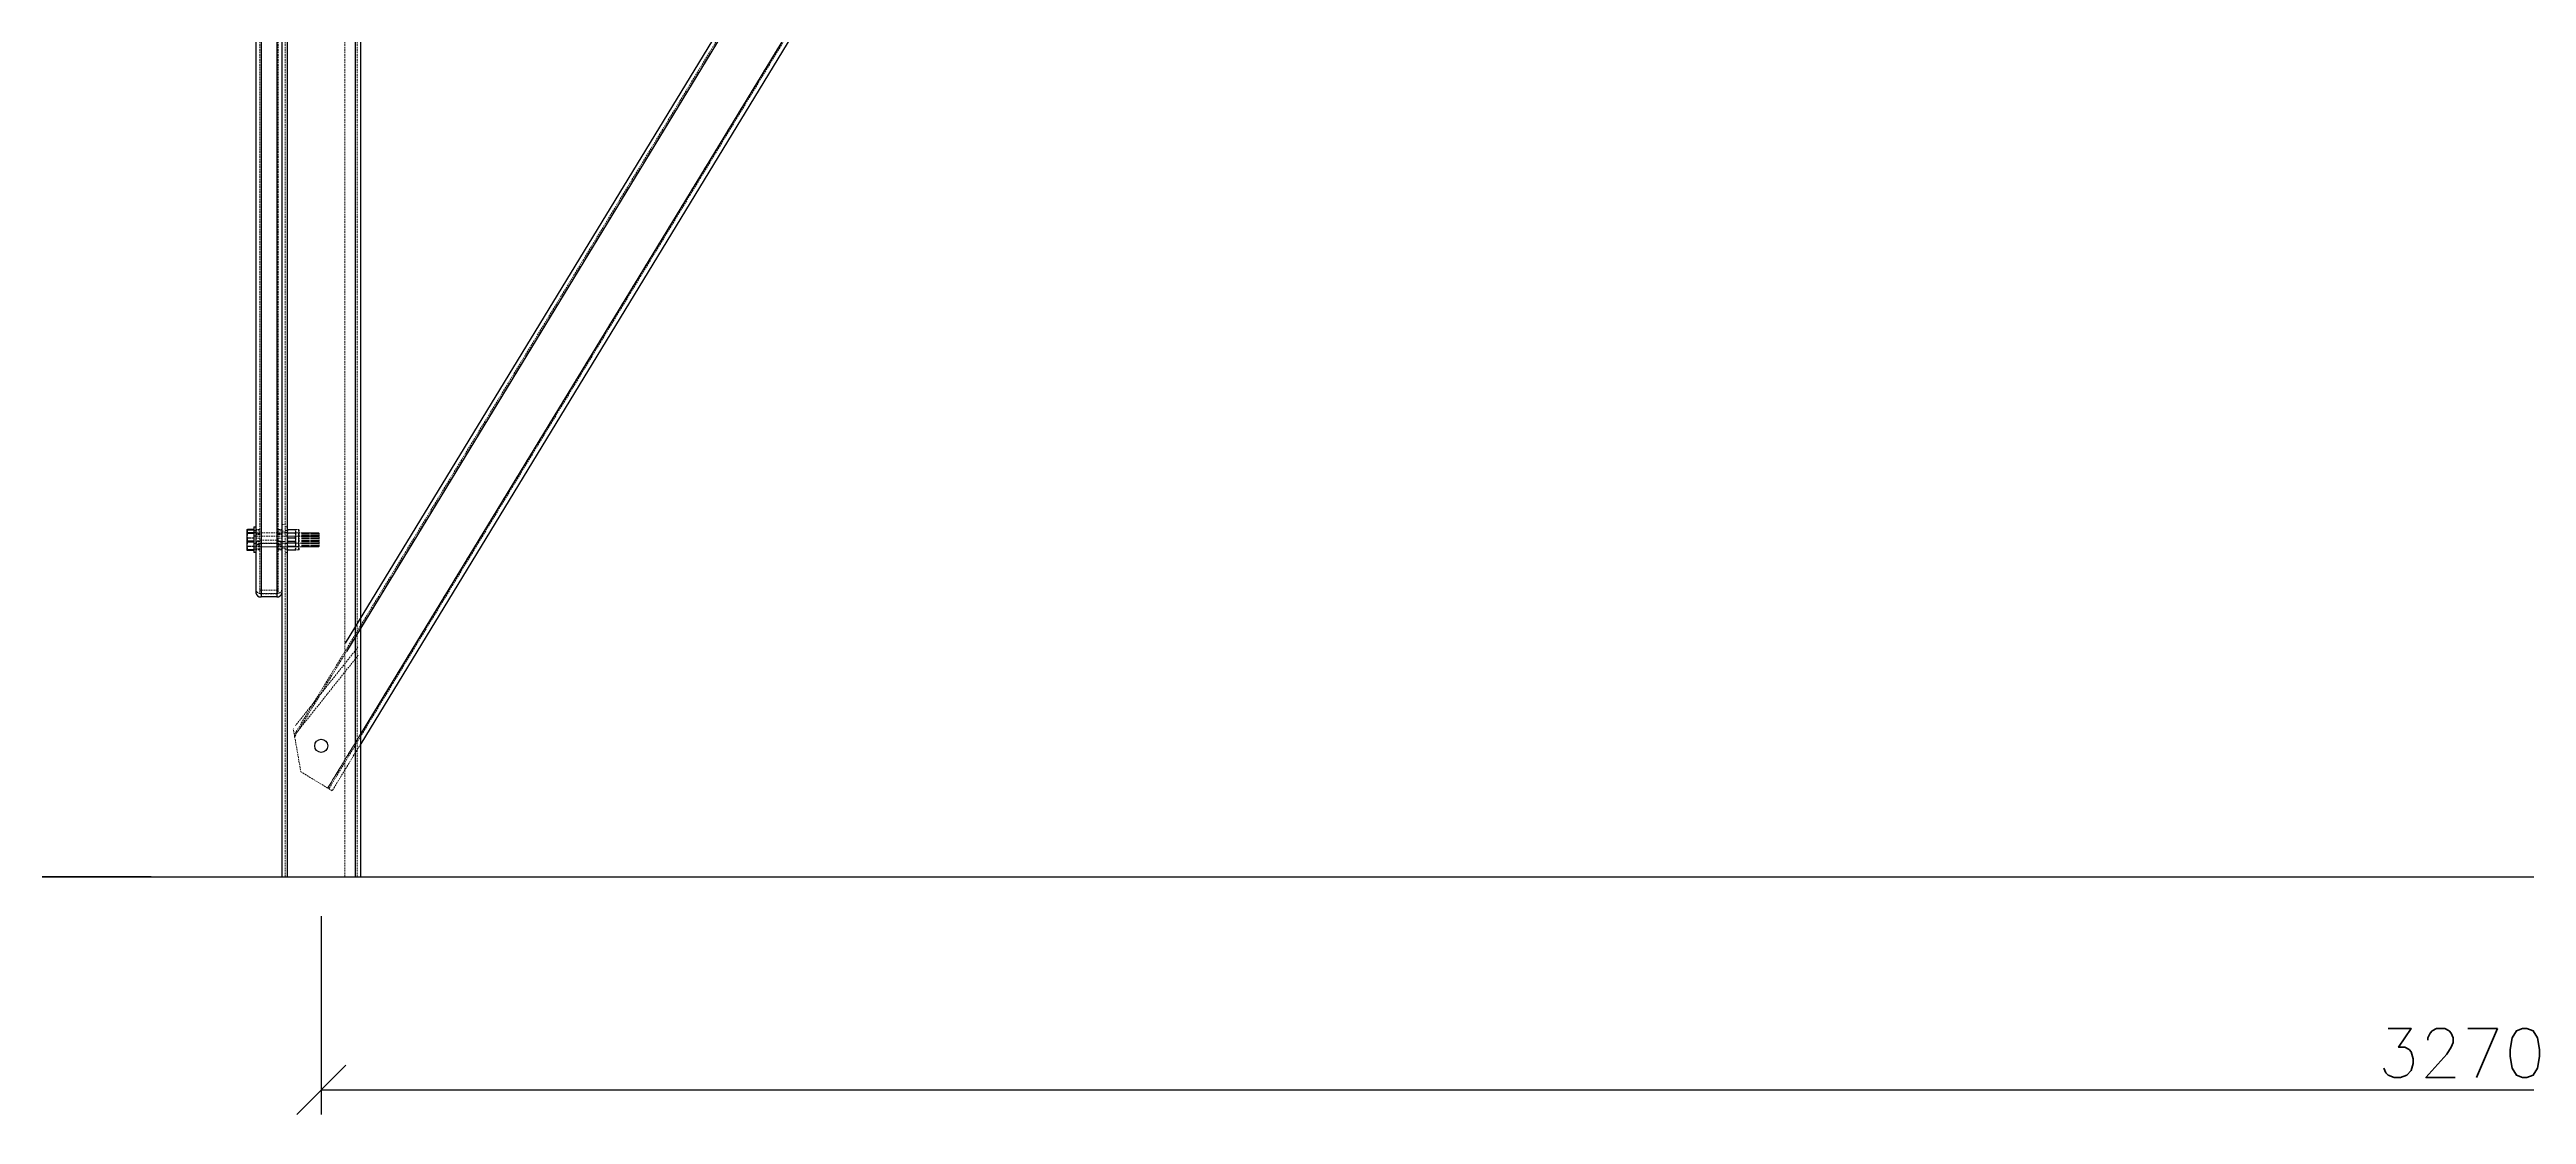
# Model space of a CAD drawing. Header units: millimetres. Extents: x -116399 to 112199, y -90759 to -31335.
# Drawn here: x 95343 to 97235, y -49054 to -48241 of the extents above; entities that cross this region are included whole.
import ezdxf

# ---------------------------------------------------------------- set-up
doc = ezdxf.new("R2010")
doc.units = ezdxf.units.MM
doc.linetypes.add('HIDDEN', pattern=[1.905, 1.27, -0.635])
doc.styles.add('Annotative', font='simplex.shx', dxfattribs={"height": 2.5})
doc.dimstyles.new('Annotative', dxfattribs={"dimscale": 0, "dimtxt": 2.5, "dimasz": 2.5, "dimexe": 1.25, "dimexo": 2, "dimtad": 1, "dimtxsty": 'Annotative', "dimblk": 'OBLIQUE', "dimcen": 2.5, "dimazin": 3, "dimtfac": 1, "dimtmove": 0, "dimatfit": 3, "dimfxl": 1})

# ---------------------------------------------------------------- blocks, each defined once
blk = doc.blocks.new('_Oblique')
at = {"color": 0, "linetype": 'ByBlock', "lineweight": -2}
blk.add_line((-0.5, -0.5), (0.5, 0.5), dxfattribs=at)
blk = doc.blocks.new('*D414')
at = {"color": 8, "lineweight": -2}
for p, q in [((95420.1, -46657.9), (94907.7, -46657.9)), ((94970.2, -48872.9), (94970.2, -46657.9)), ((95420.1, -48872.9), (94907.7, -48872.9))]:
    blk.add_line(p, q, dxfattribs=at)
at = {"layer": 'Defpoints', "color": 0}
for p in [(94970.2, -46657.9), (95520.1, -46657.9), (95520.1, -48872.9)]:
    blk.add_point(p, dxfattribs=at)
at = {"color": 8, "lineweight": -2, "xscale": 125, "yscale": 125, "zscale": 125}
for p, rotation in [((94970.2, -46657.9), 90), ((94970.2, -48872.9), 270)]:
    blk.add_blockref('_Oblique', p, dxfattribs=dict(at, rotation=rotation))
at = {"insert": (94876.5, -47765.4), "char_height": 125, "attachment_point": 5, "rotation": 90, "style": 'Annotative'}
blk.add_mtext('2215', dxfattribs=at)
blk = doc.blocks.new('*D429')
at = {"color": 8, "lineweight": -2}
for p, q in [((95550.1, -48902.9), (95550.1, -49054.4)), ((98820.1, -48902.9), (98820.1, -49054.4)), ((95550.1, -49035.6), (98820.1, -49035.6))]:
    blk.add_line(p, q, dxfattribs=at)
at = {"layer": 'Defpoints', "color": 0}
for p in [(95550.1, -48872.9), (98820.1, -48872.9), (98820.1, -49035.6)]:
    blk.add_point(p, dxfattribs=at)
at = {"color": 8, "lineweight": -2, "xscale": 37.5, "yscale": 37.5, "zscale": 37.5, "rotation": 180}
blk.add_blockref('_Oblique', (95550.1, -49035.6), dxfattribs=at)
at = {"color": 8, "lineweight": -2, "xscale": 37.5, "yscale": 37.5, "zscale": 37.5}
blk.add_blockref('_Oblique', (98820.1, -49035.6), dxfattribs=at)
at = {"insert": (97185.1, -49007.5), "char_height": 37.5, "attachment_point": 5, "style": 'Annotative'}
blk.add_mtext('3270', dxfattribs=at)

msp = doc.modelspace()

# ---------------------------------------------------------------- linework, layer by layer
at = {"color": 7, "linetype": 'HIDDEN', "lineweight": 18}
for p, q in [((95522.583, -46657.919), (95522.583, -48872.919)), ((95524.083, -46657.919), (95524.083, -48872.919)), ((95524.083, -46657.919), (95524.083, -48872.919)), ((95524.083, -46657.919), (95524.083, -48872.919)), ((95568.083, -46657.919), (95568.083, -48872.919)), ((95576.083, -46657.919), (95576.083, -48872.919)), ((95576.083, -46657.919), (95576.083, -48872.919)), ((95576.083, -46657.919), (95576.083, -48872.919)), ((95576.083, -46657.919), (95576.083, -48872.919)), ((95576.083, -46657.919), (95576.083, -48872.919)), ((95576.083, -46657.919), (95576.083, -48872.919)), ((95576.083, -46657.919), (95576.083, -48872.919)), ((95577.583, -46657.919), (95577.583, -48872.919)), ((95504.083, -46766.988), (95504.083, -48618.493)), ((95504.083, -46767.003), (95504.083, -48615.806)), ((95504.083, -46769.452), (95504.083, -48618.255)), ((95516.083, -46766.988), (95516.083, -48618.493)), ((95516.083, -46767.003), (95516.083, -48615.806)), ((95516.083, -46769.452), (95516.083, -48618.255)), ((95503.083, -46804.507), (95503.083, -48656.011)), ((95504.083, -46805.322), (95504.083, -48656.827)), ((95504.083, -46805.322), (95504.083, -48620.94)), ((95504.083, -46805.365), (95504.083, -48654.168)), ((95504.083, -46807.814), (95504.083, -48656.617)), ((95516.083, -46805.322), (95516.083, -48656.827)), ((95516.083, -46805.322), (95516.083, -48620.94)), ((95516.083, -46805.365), (95516.083, -48654.168)), ((95516.083, -46807.814), (95516.083, -48656.617)), ((95517.083, -46804.507), (95517.083, -48656.011)), ((96573.686, -47049.247), (95529.519, -48764.391)), ((96574.665, -47049.561), (95529.782, -48765.881)), ((96574.665, -47049.561), (95529.782, -48765.881)), ((96574.665, -47049.561), (95529.782, -48765.881)), ((96615.802, -47062.758), (95555.02, -48805.193)), ((96615.802, -47062.758), (95555.02, -48805.193)), ((96615.802, -47062.758), (95555.02, -48805.193)), ((96616.782, -47063.072), (95555.874, -48805.713)), ((95520.083, -48603.919), (95522.583, -48603.919)), ((95522.583, -48605.757), (95524.183, -48605.757)), ((95524.183, -48605.757), (95524.183, -48608.397)), ((95493.683, -48607.761), (95493.183, -48607.758)), ((95493.183, -48610.436), (95493.683, -48607.948)), ((95493.683, -48610.4), (95493.183, -48610.397)), ((95493.183, -48613.076), (95493.683, -48610.588)), ((95493.183, -48611.577), (95493.683, -48614.062)), ((95493.683, -48614.078), (95493.183, -48611.59)), ((95493.683, -48616.718), (95493.183, -48614.229)), ((95493.683, -48614.436), (95493.183, -48616.925)), ((95493.183, -48616.937), (95493.683, -48614.452)), ((95493.183, -48619.577), (95493.683, -48617.091)), ((95493.183, -48618.078), (95493.683, -48620.566)), ((95493.683, -48620.574), (95493.183, -48618.089)), ((95493.683, -48623.214), (95493.183, -48620.729)), ((95493.683, -48620.753), (95493.183, -48620.756)), ((95493.183, -48620.758), (95493.683, -48620.761)), ((95493.683, -48607.761), (95498.483, -48607.761)), ((95498.483, -48607.948), (95493.683, -48607.948)), ((95493.683, -48610.4), (95498.483, -48610.4)), ((95498.483, -48610.588), (95493.683, -48610.588)), ((95493.683, -48614.436), (95493.683, -48614.062)), ((95498.483, -48614.062), (95493.683, -48614.062)), ((95493.683, -48614.078), (95498.483, -48614.078)), ((95493.683, -48614.436), (95498.483, -48614.436)), ((95498.483, -48614.452), (95493.683, -48614.452)), ((95493.683, -48616.718), (95498.483, -48616.718)), ((95498.483, -48617.091), (95493.683, -48617.091)), ((95498.483, -48620.566), (95493.683, -48620.566)), ((95493.683, -48620.753), (95493.683, -48620.566)), ((95493.683, -48620.574), (95498.483, -48620.574)), ((95493.683, -48620.753), (95498.483, -48620.753)), ((95498.483, -48620.761), (95493.683, -48620.761)), ((95493.683, -48623.214), (95498.483, -48623.214)), ((95498.483, -48610.057), (95500.083, -48610.057)), ((95498.483, -48610.257), (95535.283, -48610.257)), ((95498.483, -48612.697), (95500.083, -48612.697)), ((95498.483, -48612.897), (95535.283, -48612.897)), ((95535.283, -48618.257), (95498.483, -48618.257)), ((95500.083, -48618.457), (95498.483, -48618.457)), ((95535.283, -48620.897), (95498.483, -48620.897)), ((95500.083, -48621.097), (95498.483, -48621.097)), ((95500.083, -48622.757), (95498.483, -48622.757)), ((95500.083, -48607.813), (95503.083, -48607.813)), ((95503.083, -48608.732), (95500.083, -48608.732)), ((95500.083, -48610.45), (95503.083, -48610.45)), ((95500.083, -48611.372), (95503.083, -48611.372)), ((95500.083, -48611.62), (95503.083, -48611.62)), ((95500.083, -48614.265), (95503.083, -48614.265)), ((95500.083, -48616.894), (95503.083, -48616.894)), ((95503.083, -48619.528), (95500.083, -48619.528)), ((95500.083, -48619.783), (95503.083, -48619.783)), ((95503.083, -48620.701), (95500.083, -48620.701)), ((95500.083, -48622.421), (95503.083, -48622.421)), ((95503.083, -48623.343), (95500.083, -48623.343)), ((95516.083, -48615.806), (95504.083, -48615.806)), ((95516.083, -48618.255), (95504.083, -48618.255)), ((95504.083, -48618.493), (95516.083, -48618.493)), ((95504.083, -48620.94), (95516.083, -48620.94)), ((95517.083, -48607.813), (95520.083, -48607.813)), ((95520.083, -48608.732), (95517.083, -48608.732)), ((95517.083, -48610.45), (95520.083, -48610.45)), ((95517.083, -48611.372), (95520.083, -48611.372)), ((95517.083, -48611.62), (95520.083, -48611.62)), ((95517.083, -48614.265), (95520.083, -48614.265)), ((95517.083, -48616.894), (95520.083, -48616.894)), ((95520.083, -48619.528), (95517.083, -48619.528)), ((95517.083, -48619.783), (95520.083, -48619.783)), ((95520.083, -48620.701), (95517.083, -48620.701)), ((95517.083, -48622.421), (95520.083, -48622.421)), ((95520.083, -48623.343), (95517.083, -48623.343)), ((95520.083, -48608.919), (95522.583, -48608.919)), ((95520.083, -48608.919), (95522.583, -48608.919)), ((95522.583, -48616.919), (95520.083, -48616.919)), ((95520.083, -48616.919), (95522.583, -48616.919)), ((95522.583, -48621.919), (95520.083, -48621.919)), ((95522.583, -48608.397), (95524.183, -48608.397)), ((95522.583, -48610.057), (95524.183, -48610.057)), ((95522.583, -48612.697), (95524.183, -48612.697)), ((95524.183, -48618.457), (95522.583, -48618.457)), ((95524.183, -48621.097), (95522.583, -48621.097)), ((95524.183, -48622.757), (95522.583, -48622.757)), ((95524.183, -48625.397), (95522.583, -48625.397)), ((95524.183, -48607.768), (95524.189, -48607.757)), ((95524.183, -48608.397), (95524.183, -48625.397)), ((95524.183, -48610.257), (95533.083, -48610.257)), ((95524.183, -48610.408), (95524.189, -48610.397)), ((95524.183, -48612.897), (95533.083, -48612.897)), ((95533.083, -48618.257), (95524.183, -48618.257)), ((95524.189, -48620.757), (95524.183, -48620.746)), ((95533.083, -48620.897), (95524.183, -48620.897)), ((95524.189, -48623.397), (95524.183, -48623.386)), ((95524.703, -48607.96), (95524.703, -48607.753)), ((95530.163, -48607.753), (95524.703, -48607.753)), ((95524.703, -48607.761), (95524.703, -48607.968)), ((95524.703, -48607.761), (95530.163, -48607.761)), ((95524.703, -48607.96), (95530.163, -48607.96)), ((95530.163, -48607.968), (95524.703, -48607.968)), ((95524.703, -48610.599), (95524.703, -48610.393)), ((95530.163, -48610.393), (95524.703, -48610.393)), ((95524.703, -48610.4), (95524.703, -48610.607)), ((95524.703, -48610.4), (95530.163, -48610.4)), ((95524.703, -48610.599), (95530.163, -48610.599)), ((95530.163, -48610.607), (95524.703, -48610.607)), ((95524.703, -48614.456), (95524.703, -48614.043)), ((95530.163, -48614.043), (95524.703, -48614.043)), ((95524.703, -48614.058), (95530.163, -48614.058)), ((95524.703, -48614.456), (95530.163, -48614.456)), ((95530.163, -48614.471), (95524.703, -48614.471)), ((95524.703, -48617.096), (95524.703, -48616.682)), ((95530.163, -48616.682), (95524.703, -48616.682)), ((95524.703, -48616.698), (95530.163, -48616.698)), ((95524.703, -48617.096), (95530.163, -48617.096)), ((95530.163, -48617.111), (95524.703, -48617.111)), ((95524.703, -48620.753), (95524.703, -48620.546)), ((95530.163, -48620.546), (95524.703, -48620.546)), ((95524.703, -48620.554), (95524.703, -48620.761)), ((95524.703, -48620.554), (95530.163, -48620.554)), ((95524.703, -48620.753), (95530.163, -48620.753)), ((95530.163, -48620.761), (95524.703, -48620.761)), ((95524.703, -48623.393), (95524.703, -48623.186)), ((95530.163, -48623.186), (95524.703, -48623.186)), ((95524.703, -48623.194), (95524.703, -48623.4)), ((95524.703, -48623.194), (95530.163, -48623.194)), ((95524.703, -48623.393), (95530.163, -48623.393)), ((95530.163, -48623.4), (95524.703, -48623.4)), ((95530.163, -48607.96), (95530.163, -48607.753)), ((95530.163, -48610.599), (95530.163, -48610.393)), ((95530.163, -48614.456), (95530.163, -48614.043)), ((95530.163, -48617.096), (95530.163, -48616.682)), ((95530.163, -48620.753), (95530.163, -48620.546)), ((95530.163, -48620.761), (95530.316, -48620.76)), ((95530.163, -48623.393), (95530.163, -48623.186)), ((95530.163, -48623.4), (95530.316, -48623.399)), ((95530.677, -48607.757), (95530.683, -48607.768)), ((95530.677, -48610.397), (95530.683, -48610.408)), ((95530.683, -48620.746), (95530.677, -48620.757)), ((95530.683, -48623.386), (95530.677, -48623.397)), ((95530.683, -48610.408), (95530.683, -48607.768)), ((95530.683, -48607.768), (95532.683, -48607.768)), ((95530.683, -48623.386), (95530.683, -48610.408)), ((95530.683, -48610.408), (95532.683, -48610.408)), ((95532.683, -48620.746), (95530.683, -48620.746)), ((95532.683, -48623.386), (95530.683, -48623.386)), ((95532.683, -48620.746), (95532.683, -48607.768)), ((95532.683, -48623.386), (95532.683, -48610.408)), ((95533.083, -48610.257), (95533.183, -48610.157)), ((95533.083, -48612.897), (95533.083, -48610.257)), ((95533.083, -48612.897), (95533.183, -48612.797)), ((95533.083, -48620.897), (95533.083, -48612.897)), ((95533.183, -48618.357), (95533.083, -48618.257)), ((95533.183, -48620.997), (95533.083, -48620.897)), ((95533.183, -48610.908), (95533.183, -48608.268)), ((95533.183, -48622.886), (95533.183, -48610.908)), ((95535.283, -48612.897), (95535.283, -48610.257)), ((95535.283, -48610.457), (95535.483, -48610.457)), ((95535.283, -48620.897), (95535.283, -48612.897)), ((95535.283, -48613.097), (95535.483, -48613.097)), ((95535.483, -48618.057), (95535.283, -48618.057)), ((95535.483, -48620.697), (95535.283, -48620.697)), ((95535.483, -48612.897), (95535.483, -48610.257)), ((95535.483, -48610.257), (95536.283, -48610.257)), ((95535.483, -48620.897), (95535.483, -48612.897)), ((95535.483, -48612.897), (95536.283, -48612.897)), ((95536.283, -48618.257), (95535.483, -48618.257)), ((95536.283, -48620.897), (95535.483, -48620.897)), ((95536.283, -48612.897), (95536.283, -48610.257)), ((95536.283, -48610.457), (95536.483, -48610.457)), ((95536.283, -48620.897), (95536.283, -48612.897)), ((95536.283, -48613.097), (95536.483, -48613.097)), ((95536.483, -48618.057), (95536.283, -48618.057)), ((95536.483, -48620.697), (95536.283, -48620.697)), ((95536.483, -48612.897), (95536.483, -48610.257)), ((95536.483, -48610.257), (95537.283, -48610.257)), ((95536.483, -48620.897), (95536.483, -48612.897)), ((95536.483, -48612.897), (95537.283, -48612.897)), ((95537.283, -48618.257), (95536.483, -48618.257)), ((95537.283, -48620.897), (95536.483, -48620.897)), ((95537.283, -48612.897), (95537.283, -48610.257)), ((95537.283, -48610.457), (95537.483, -48610.457)), ((95537.283, -48620.897), (95537.283, -48612.897)), ((95537.283, -48613.097), (95537.483, -48613.097)), ((95537.483, -48618.057), (95537.283, -48618.057)), ((95537.483, -48620.697), (95537.283, -48620.697)), ((95537.483, -48612.897), (95537.483, -48610.257)), ((95537.483, -48610.257), (95538.283, -48610.257)), ((95537.483, -48620.897), (95537.483, -48612.897)), ((95537.483, -48612.897), (95538.283, -48612.897)), ((95538.283, -48618.257), (95537.483, -48618.257)), ((95538.283, -48620.897), (95537.483, -48620.897)), ((95538.283, -48612.897), (95538.283, -48610.257)), ((95538.283, -48610.457), (95538.483, -48610.457)), ((95538.283, -48620.897), (95538.283, -48612.897)), ((95538.283, -48613.097), (95538.483, -48613.097)), ((95538.483, -48618.057), (95538.283, -48618.057)), ((95538.483, -48620.697), (95538.283, -48620.697)), ((95538.483, -48612.897), (95538.483, -48610.257)), ((95538.483, -48610.257), (95539.283, -48610.257)), ((95538.483, -48620.897), (95538.483, -48612.897)), ((95538.483, -48612.897), (95539.283, -48612.897)), ((95539.283, -48618.257), (95538.483, -48618.257)), ((95539.283, -48620.897), (95538.483, -48620.897)), ((95539.283, -48612.897), (95539.283, -48610.257)), ((95539.283, -48610.457), (95539.483, -48610.457)), ((95539.283, -48620.897), (95539.283, -48612.897)), ((95539.283, -48613.097), (95539.483, -48613.097)), ((95539.483, -48618.057), (95539.283, -48618.057)), ((95539.483, -48620.697), (95539.283, -48620.697)), ((95539.483, -48612.897), (95539.483, -48610.257)), ((95539.483, -48610.257), (95540.283, -48610.257)), ((95539.483, -48620.897), (95539.483, -48612.897)), ((95539.483, -48612.897), (95540.283, -48612.897)), ((95540.283, -48618.257), (95539.483, -48618.257)), ((95540.283, -48620.897), (95539.483, -48620.897)), ((95540.283, -48612.897), (95540.283, -48610.257)), ((95540.283, -48610.457), (95540.483, -48610.457)), ((95540.283, -48620.897), (95540.283, -48612.897)), ((95540.283, -48613.097), (95540.483, -48613.097)), ((95540.483, -48618.057), (95540.283, -48618.057)), ((95540.483, -48620.697), (95540.283, -48620.697)), ((95540.483, -48612.897), (95540.483, -48610.257)), ((95540.483, -48610.257), (95541.283, -48610.257)), ((95540.483, -48620.897), (95540.483, -48612.897)), ((95540.483, -48612.897), (95541.283, -48612.897)), ((95541.283, -48618.257), (95540.483, -48618.257)), ((95541.283, -48620.897), (95540.483, -48620.897)), ((95541.283, -48612.897), (95541.283, -48610.257)), ((95541.283, -48610.457), (95541.483, -48610.457)), ((95541.283, -48620.897), (95541.283, -48612.897)), ((95541.283, -48613.097), (95541.483, -48613.097)), ((95541.483, -48618.057), (95541.283, -48618.057)), ((95541.483, -48620.697), (95541.283, -48620.697)), ((95541.483, -48612.897), (95541.483, -48610.257)), ((95541.483, -48610.257), (95542.283, -48610.257)), ((95541.483, -48620.897), (95541.483, -48612.897)), ((95541.483, -48612.897), (95542.283, -48612.897)), ((95542.283, -48618.257), (95541.483, -48618.257)), ((95542.283, -48620.897), (95541.483, -48620.897)), ((95542.283, -48612.897), (95542.283, -48610.257)), ((95542.283, -48610.457), (95542.483, -48610.457)), ((95542.283, -48620.897), (95542.283, -48612.897)), ((95542.283, -48613.097), (95542.483, -48613.097)), ((95542.483, -48618.057), (95542.283, -48618.057)), ((95542.483, -48620.697), (95542.283, -48620.697)), ((95542.483, -48612.897), (95542.483, -48610.257)), ((95542.483, -48610.257), (95543.283, -48610.257)), ((95542.483, -48620.897), (95542.483, -48612.897)), ((95542.483, -48612.897), (95543.283, -48612.897)), ((95543.283, -48618.257), (95542.483, -48618.257)), ((95543.283, -48620.897), (95542.483, -48620.897)), ((95543.283, -48612.897), (95543.283, -48610.257)), ((95543.283, -48610.457), (95543.483, -48610.457)), ((95543.283, -48620.897), (95543.283, -48612.897)), ((95543.283, -48613.097), (95543.483, -48613.097)), ((95543.483, -48618.057), (95543.283, -48618.057)), ((95543.483, -48620.697), (95543.283, -48620.697)), ((95543.483, -48612.897), (95543.483, -48610.257)), ((95543.483, -48610.257), (95544.283, -48610.257)), ((95543.483, -48620.897), (95543.483, -48612.897)), ((95543.483, -48612.897), (95544.283, -48612.897)), ((95544.283, -48618.257), (95543.483, -48618.257)), ((95544.283, -48620.897), (95543.483, -48620.897)), ((95544.283, -48612.897), (95544.283, -48610.257)), ((95544.283, -48610.457), (95544.483, -48610.457)), ((95544.283, -48620.897), (95544.283, -48612.897)), ((95544.283, -48613.097), (95544.483, -48613.097)), ((95544.483, -48618.057), (95544.283, -48618.057)), ((95544.483, -48620.697), (95544.283, -48620.697)), ((95544.483, -48612.897), (95544.483, -48610.257)), ((95544.483, -48610.257), (95545.283, -48610.257)), ((95544.483, -48620.897), (95544.483, -48612.897)), ((95544.483, -48612.897), (95545.283, -48612.897)), ((95545.283, -48618.257), (95544.483, -48618.257)), ((95545.283, -48620.897), (95544.483, -48620.897)), ((95545.283, -48612.897), (95545.283, -48610.257)), ((95545.283, -48610.457), (95545.483, -48610.457)), ((95545.283, -48620.897), (95545.283, -48612.897)), ((95545.283, -48613.097), (95545.483, -48613.097)), ((95545.483, -48618.057), (95545.283, -48618.057)), ((95545.483, -48620.697), (95545.283, -48620.697)), ((95545.483, -48612.897), (95545.483, -48610.257)), ((95545.483, -48610.257), (95546.283, -48610.257)), ((95545.483, -48620.897), (95545.483, -48612.897)), ((95545.483, -48612.897), (95546.283, -48612.897)), ((95546.283, -48618.257), (95545.483, -48618.257)), ((95546.283, -48620.897), (95545.483, -48620.897)), ((95546.283, -48612.897), (95546.283, -48610.257)), ((95546.283, -48610.457), (95546.483, -48610.457)), ((95546.283, -48620.897), (95546.283, -48612.897)), ((95546.283, -48613.097), (95546.483, -48613.097)), ((95546.483, -48618.057), (95546.283, -48618.057)), ((95546.483, -48620.697), (95546.283, -48620.697)), ((95546.483, -48612.897), (95546.483, -48610.257)), ((95546.483, -48610.257), (95547.283, -48610.257)), ((95546.483, -48620.897), (95546.483, -48612.897)), ((95546.483, -48612.897), (95547.283, -48612.897)), ((95547.283, -48618.257), (95546.483, -48618.257)), ((95547.283, -48620.897), (95546.483, -48620.897)), ((95547.283, -48612.897), (95547.283, -48610.257)), ((95547.283, -48610.457), (95547.483, -48610.457)), ((95547.283, -48620.897), (95547.283, -48612.897)), ((95547.283, -48613.097), (95547.483, -48613.097)), ((95547.483, -48618.057), (95547.283, -48618.057)), ((95547.483, -48620.697), (95547.283, -48620.697)), ((95547.483, -48612.897), (95547.483, -48610.257)), ((95547.483, -48610.257), (95548.283, -48610.257)), ((95547.483, -48620.897), (95547.483, -48612.897)), ((95547.483, -48612.897), (95548.283, -48612.897)), ((95548.283, -48618.257), (95547.483, -48618.257)), ((95548.283, -48620.897), (95547.483, -48620.897)), ((95548.283, -48612.897), (95548.283, -48610.257)), ((95548.283, -48610.457), (95548.483, -48610.457)), ((95548.283, -48620.897), (95548.283, -48612.897)), ((95548.283, -48613.097), (95548.483, -48613.097)), ((95548.483, -48618.057), (95548.283, -48618.057)), ((95548.483, -48620.697), (95548.283, -48620.697)), ((95548.483, -48613.097), (95548.483, -48610.457)), ((95548.483, -48620.697), (95548.483, -48613.097)), ((95504.083, -48654.168), (95516.083, -48654.168)), ((95504.083, -48656.617), (95516.083, -48656.617)), ((95516.083, -48656.827), (95504.083, -48656.827)), ((95578.168, -48697.584), (95530.535, -48757.335)), ((95578.327, -48703.801), (95530.829, -48763.383)), ((95529.782, -48765.881), (95528.729, -48759.919)), ((95529.782, -48765.881), (95534.52, -48792.713)), ((95579.275, -48765.353), (95555.02, -48805.193)), ((95580.215, -48771.501), (95558.437, -48807.273)), ((95555.02, -48805.193), (95534.52, -48792.713)), ((95558.437, -48807.273), (95555.02, -48805.193))]:
    msp.add_line(p, q, dxfattribs=at)
at = {"color": 7, "linetype": 'Continuous', "lineweight": 25}
for p, q in [((95524.083, -46657.919), (95524.083, -48872.919)), ((95576.083, -46657.919), (95576.083, -48872.919)), ((95580.083, -46657.919), (95580.083, -48872.919)), ((95500.083, -46804.507), (95500.083, -48656.011)), ((95504.083, -46807.769), (95504.083, -48659.274)), ((95516.083, -46807.769), (95516.083, -48659.274)), ((95520.083, -46815.222), (95520.083, -48872.919)), ((96570.748, -47048.304), (95568.465, -48694.648)), ((96574.665, -47049.561), (95569.405, -48700.797)), ((96615.802, -47062.758), (95579.275, -48765.353)), ((96619.72, -47064.015), (95580.215, -48771.501)), ((95498.483, -48605.757), (95500.083, -48605.757)), ((95498.483, -48605.757), (95498.483, -48608.397)), ((95493.183, -48607.756), (95493.683, -48607.753)), ((95493.183, -48607.756), (95493.183, -48610.425)), ((95493.683, -48607.94), (95493.183, -48610.425)), ((95493.183, -48610.396), (95493.683, -48610.393)), ((95493.183, -48610.396), (95493.183, -48613.065)), ((95493.683, -48610.58), (95493.183, -48613.065)), ((95493.183, -48613.065), (95493.183, -48614.217)), ((95493.183, -48614.217), (95493.683, -48616.702)), ((95493.183, -48614.217), (95493.183, -48619.564)), ((95493.683, -48617.076), (95493.183, -48619.564)), ((95493.183, -48619.564), (95493.183, -48620.717)), ((95493.183, -48620.717), (95493.683, -48623.206)), ((95493.183, -48620.717), (95493.183, -48623.396)), ((95493.683, -48623.393), (95493.183, -48623.396)), ((95493.183, -48623.396), (95493.183, -48623.397)), ((95493.183, -48623.397), (95493.683, -48623.4)), ((95493.683, -48607.94), (95493.683, -48607.753)), ((95498.483, -48607.753), (95493.683, -48607.753)), ((95493.683, -48607.94), (95498.483, -48607.94)), ((95493.683, -48610.58), (95493.683, -48610.393)), ((95498.483, -48610.393), (95493.683, -48610.393)), ((95493.683, -48610.58), (95498.483, -48610.58)), ((95493.683, -48617.076), (95493.683, -48616.702)), ((95498.483, -48616.702), (95493.683, -48616.702)), ((95493.683, -48617.076), (95498.483, -48617.076)), ((95498.483, -48623.206), (95493.683, -48623.206)), ((95493.683, -48623.393), (95493.683, -48623.206)), ((95493.683, -48623.393), (95498.483, -48623.393)), ((95498.483, -48623.4), (95493.683, -48623.4)), ((95498.483, -48608.397), (95500.083, -48608.397)), ((95498.483, -48608.397), (95498.483, -48625.397)), ((95500.083, -48625.397), (95498.483, -48625.397)), ((95516.083, -48659.274), (95504.083, -48659.274))]:
    msp.add_line(p, q, dxfattribs=at)
for p, q in [((94380.76, -48872.919), (100033.369, -48872.919)), ((95520.083, -48872.919), (95580.083, -48872.919))]:
    msp.add_line(p, q)
at = {"color": 7, "linetype": 'HIDDEN', "lineweight": 18, "flags": 128}
for points in [[(95524.703, -48607.761), (95524.19, -48607.757), (95524.703, -48607.753)], [(95524.703, -48610.4), (95524.19, -48610.397), (95524.703, -48610.393)], [(95524.703, -48620.753), (95524.19, -48620.757), (95524.703, -48620.761)], [(95524.703, -48623.393), (95524.19, -48623.397), (95524.703, -48623.4)], [(95530.163, -48607.753), (95530.677, -48607.757), (95530.163, -48607.761)], [(95530.163, -48610.393), (95530.677, -48610.397), (95530.163, -48610.4)], [(95530.666, -48620.757), (95530.677, -48620.757), (95530.163, -48620.753)], [(95530.666, -48623.397), (95530.677, -48623.397), (95530.163, -48623.393)]]:
    msp.add_lwpolyline(points, dxfattribs=at)
at = {"color": 7, "linetype": 'Continuous', "lineweight": 25}
msp.add_circle((95550.083, -48772.919), 5, dxfattribs=at)
at = {"color": 7, "linetype": 'HIDDEN', "lineweight": 18}
for centre, radius, start, end in [((95503.749, -48619.48), 3.689, 84.808458, 173.635094), ((95503.748, -48622.166), 3.688, 84.792094, 173.6103), ((95504, -48619.173), 0.922, 84.808458, 173.635094), ((95503.999, -48621.858), 0.922, 84.792094, 173.6103), ((95516.417, -48619.48), 3.689, 6.364906, 95.191542), ((95516.166, -48619.173), 0.922, 6.364906, 95.191542), ((95516.418, -48622.166), 3.688, 6.3897, 95.207906), ((95516.167, -48621.858), 0.922, 6.3897, 95.207906), ((95533.552, -48611.001), 9.357, 161.031674, 198.968326), ((95533.574, -48611.013), 9.379, 161.053989, 198.946011), ((95533.551, -48613.641), 9.357, 161.031513, 198.968487), ((95533.574, -48613.653), 9.379, 161.054149, 198.945851), ((95533.574, -48617.501), 9.379, 161.053989, 198.946011), ((95533.552, -48617.513), 9.357, 161.031674, 198.968326), ((95533.574, -48620.141), 9.379, 161.054149, 198.945851), ((95533.551, -48620.153), 9.357, 161.031513, 198.968487), ((95521.314, -48611.001), 9.357, 341.031674, 18.968326), ((95521.315, -48613.641), 9.357, 341.031513, 18.968487), ((95521.293, -48617.501), 9.379, 341.053989, 18.946011), ((95521.292, -48620.141), 9.379, 341.054149, 18.945851), ((95532.683, -48608.268), 0.5, 0, 90), ((95532.683, -48610.908), 0.5, 0, 90), ((95532.683, -48620.246), 0.5, 270, 360), ((95532.683, -48622.886), 0.5, 270, 360), ((95503.749, -48652.943), 3.689, 186.364906, 275.191542), ((95504, -48653.25), 0.922, 186.364906, 275.191542), ((95503.999, -48655.909), 0.922, 186.3897, 275.207906), ((95516.417, -48652.943), 3.689, 264.808458, 353.635094), ((95516.166, -48653.25), 0.922, 264.808458, 353.635094), ((95516.167, -48655.909), 0.922, 264.792094, 353.6103)]:
    msp.add_arc(centre, radius, start, end, dxfattribs=at)
at = {"color": 7, "linetype": 'Continuous', "lineweight": 25}
for centre, start, end in [((95503.748, -48655.601), 186.3897, 275.207906), ((95516.418, -48655.601), 264.792094, 353.6103)]:
    msp.add_arc(centre, 3.688, start, end, dxfattribs=at)

# ---------------------------------------------------------------- dimensions: what is measured, and where the dimension line sits
dim = msp.add_linear_dim(base=(94970.215, -46657.919), p1=(95520.083, -48872.919), p2=(95520.083, -46657.919), angle=90, dimstyle='Annotative', override={"dimscale": 0, "dimtix": 0, "dimtofl": 1, "dimtmove": 0, "dimatfit": 3})
dim.commit()
dim.dimension.update_dxf_attribs({"geometry": '*D414', "text_midpoint": (94876.465, -47765.419)})
dim = msp.add_linear_dim(base=(98820.083, -49035.631), p1=(95550.083, -48872.919), p2=(98820.083, -48872.919), dimstyle='Annotative', override={"dimscale": 0, "dimtix": 0, "dimtofl": 1, "dimtmove": 0, "dimatfit": 3})
dim.commit()
dim.dimension.update_dxf_attribs({"geometry": '*D429', "text_midpoint": (97185.083, -49007.506)})

doc.saveas('drawing.dxf')
